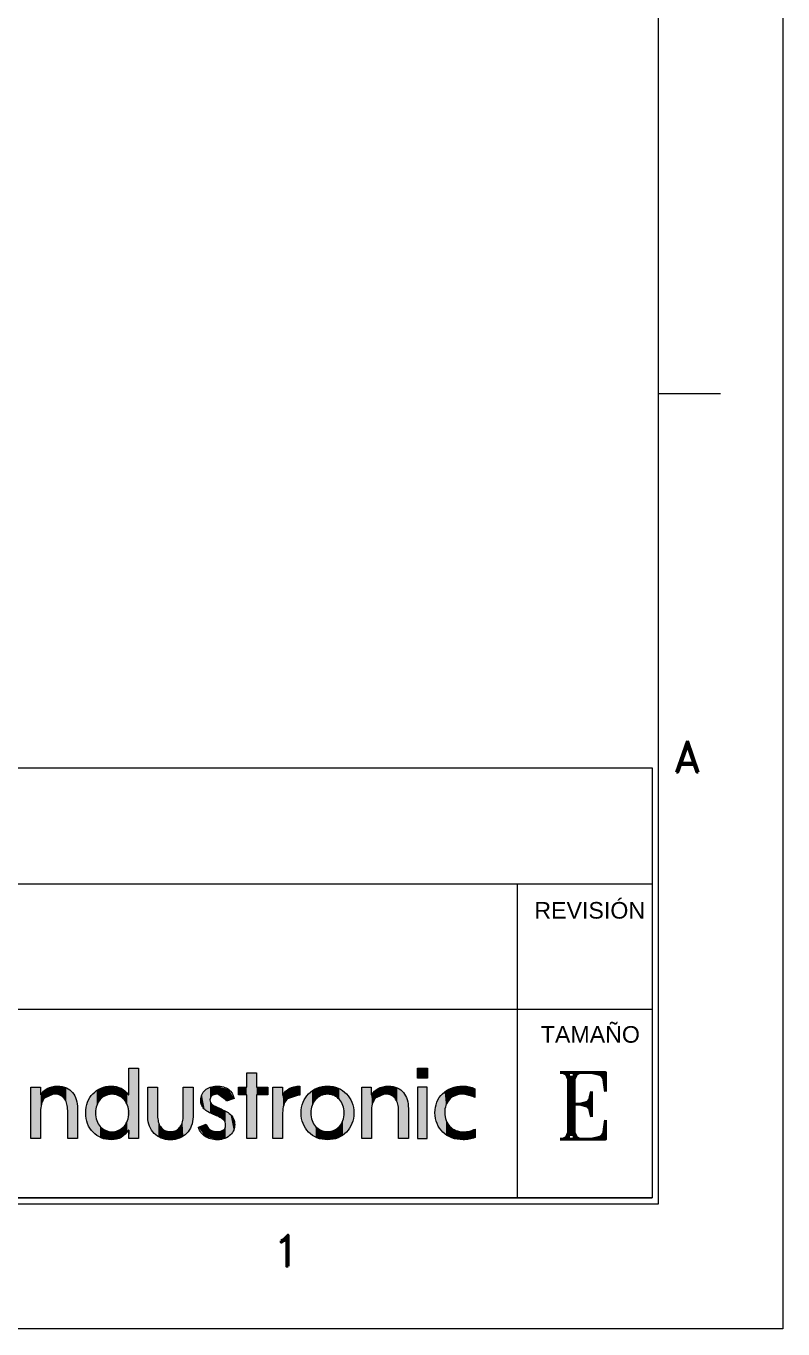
# Model space of a CAD drawing. Header units: millimetres. Extents: x 0 to 1120, y 0 to 864.
# Drawn here: x 1059.4 to 1120, y 0 to 104.3 of the extents above; entities that cross this region are included whole.
import ezdxf
from ezdxf.enums import TextEntityAlignment as Align

# ---------------------------------------------------------------- set-up
doc = ezdxf.new("R2010")
doc.units = ezdxf.units.MM
doc.layers.add('ACOT', color=7, linetype='Continuous')
doc.layers.add('Capa 1', color=7, linetype='Continuous')
doc.styles.add('arial unicode ms', font='ARIALUNI.TTF')
doc.styles.add('ROMAND', font='romand', dxfattribs={"height": 0.125})
doc.styles.add('ROMANT', font='romant', dxfattribs={"height": 0.25})

msp = doc.modelspace()

# ---------------------------------------------------------------- linework, layer by layer
at = {"color": 0, "linetype": 'ByBlock', "lineweight": 18}
for p, q in [((1110, 74.92), (1115, 74.92)), ((851.59, 44.93), (1109.51, 44.93)), ((998.16, 35.65), (1109.51, 35.65)), ((1098.71, 35.65), (1098.71, 10.49)), ((998.16, 25.62), (1109.51, 25.62))]:
    msp.add_line(p, q, dxfattribs=at)
for points in [[(1090.72, 20.09), (1090.72, 20.89), (1090.73, 20.09)], [(1090.73, 20.09), (1090.72, 20.89), (1090.73, 20.89)], [(1090.73, 20.09), (1090.73, 20.89), (1091.51, 20.09)], [(1091.51, 20.09), (1090.73, 20.89), (1091.51, 20.89)], [(1091.51, 20.09), (1091.51, 20.89), (1091.52, 20.09)], [(1091.52, 20.09), (1091.51, 20.89), (1091.52, 20.89)], [(1077.05, 15.24), (1077.05, 20.51), (1077.83, 15.24)], [(1077.83, 15.24), (1077.05, 20.51), (1077.83, 20.51)], [(1059.74, 15.24), (1059.74, 19.36), (1059.78, 15.24)], [(1059.78, 15.24), (1059.74, 19.36), (1059.78, 19.36)], [(1059.78, 15.24), (1059.78, 19.36), (1059.92, 15.24)], [(1059.92, 15.24), (1059.78, 19.36), (1059.92, 19.36)], [(1059.92, 15.24), (1059.92, 19.36), (1060.13, 15.24)], [(1060.13, 15.24), (1059.92, 19.36), (1060.13, 19.36)], [(1060.13, 15.24), (1060.13, 19.36), (1060.34, 15.24)], [(1060.34, 15.24), (1060.13, 19.36), (1060.34, 19.36)], [(1060.34, 15.24), (1060.34, 19.36), (1060.51, 15.24)], [(1060.51, 15.24), (1060.34, 19.36), (1060.51, 19.36)], [(1060.51, 15.24), (1060.51, 19.36), (1060.51, 15.24)], [(1060.51, 15.24), (1060.51, 19.36), (1060.51, 18.74)], [(1060.55, 17.79), (1060.52, 18.76), (1060.55, 18.78)], [(1060.8, 18.43), (1060.55, 18.78), (1060.8, 19.02)], [(1060.55, 17.79), (1060.55, 18.78), (1060.8, 18.43)], [(1061.06, 18.54), (1060.8, 19.02), (1061.06, 19.26)], [(1060.8, 18.43), (1060.8, 19.02), (1061.06, 18.54)], [(1061.64, 18.8), (1061.06, 19.26), (1061.64, 19.39)], [(1061.06, 18.54), (1061.06, 19.26), (1061.64, 18.8)], [(1061.88, 18.75), (1061.64, 19.39), (1061.88, 19.45)], [(1061.64, 18.8), (1061.64, 19.39), (1061.88, 18.75)], [(1061.88, 18.75), (1061.88, 19.45), (1062.13, 18.69)], [(1062.13, 18.69), (1061.88, 19.45), (1062.13, 19.4)], [(1062.13, 18.69), (1062.13, 19.4), (1062.46, 18.41)], [(1062.46, 18.41), (1062.13, 19.4), (1062.46, 19.34)], [(1062.46, 18.41), (1062.46, 19.34), (1062.59, 18.11)], [(1062.59, 18.11), (1062.46, 19.34), (1062.59, 19.31)], [(1062.59, 18.11), (1062.59, 19.31), (1062.64, 18)], [(1062.64, 18), (1062.59, 19.31), (1062.64, 19.28)], [(1062.64, 18), (1062.64, 19.28), (1062.7, 17.5)], [(1062.7, 17.5), (1062.64, 19.28), (1062.7, 19.23)], [(1062.7, 17.5), (1062.7, 19.23), (1062.7, 15.24)], [(1062.7, 15.24), (1062.7, 19.23), (1062.7, 19.23)], [(1062.7, 15.24), (1062.7, 19.23), (1063.09, 15.24)], [(1063.09, 15.24), (1062.7, 19.23), (1063.09, 18.94)], [(1063.09, 15.24), (1063.09, 18.94), (1063.38, 15.24)], [(1063.38, 15.24), (1063.09, 18.94), (1063.38, 18.37)], [(1069.12, 16.98), (1069.12, 19.36), (1069.25, 16.23)], [(1069.25, 16.23), (1069.12, 19.36), (1069.25, 19.36)], [(1069.25, 16.23), (1069.25, 19.36), (1069.63, 15.65)], [(1069.63, 15.65), (1069.25, 19.36), (1069.63, 19.36)], [(1069.63, 15.65), (1069.63, 19.36), (1069.9, 15.47)], [(1069.9, 15.47), (1069.63, 19.36), (1069.9, 19.36)], [(1069.9, 15.47), (1069.9, 19.36), (1069.9, 15.47)], [(1069.9, 15.47), (1069.9, 19.36), (1069.9, 17.1)], [(1071.96, 15.48), (1071.96, 19.36), (1072.23, 15.66)], [(1072.23, 15.66), (1071.96, 19.36), (1072.23, 19.36)], [(1072.23, 15.66), (1072.23, 19.36), (1072.6, 16.24)], [(1072.6, 16.24), (1072.23, 19.36), (1072.6, 19.36)], [(1072.6, 16.24), (1072.6, 19.36), (1072.74, 17)], [(1072.74, 17), (1072.6, 19.36), (1072.74, 19.36)], [(1072.74, 17), (1072.74, 19.36), (1072.74, 17)], [(1073.68, 17.57), (1073.45, 18.76), (1073.68, 19.09)], [(1073.7, 17.56), (1073.68, 19.09), (1073.7, 19.11)], [(1073.68, 17.57), (1073.68, 19.09), (1073.7, 17.56)], [(1073.79, 17.49), (1073.7, 19.12), (1073.79, 19.17)], [(1073.7, 17.55), (1073.7, 19.11), (1073.7, 19.12)], [(1073.7, 17.55), (1073.7, 19.12), (1073.79, 17.49)], [(1073.7, 17.56), (1073.7, 19.11), (1073.7, 17.55)], [(1074.05, 17.32), (1073.79, 19.17), (1074.05, 19.32)], [(1073.79, 17.49), (1073.79, 19.17), (1074.05, 17.32)], [(1074.09, 17.3), (1074.05, 19.32), (1074.09, 19.35)], [(1074.05, 17.32), (1074.05, 19.32), (1074.09, 17.3)], [(1074.11, 18.38), (1074.09, 19.35), (1074.11, 19.36)], [(1074.09, 18.35), (1074.09, 19.35), (1074.11, 18.38)], [(1074.24, 18.66), (1074.11, 19.36), (1074.24, 19.38)], [(1074.11, 18.38), (1074.11, 19.36), (1074.24, 18.66)], [(1074.27, 18.67), (1074.24, 19.38), (1074.27, 19.39)], [(1074.24, 18.66), (1074.24, 19.38), (1074.27, 18.67)], [(1074.5, 18.74), (1074.27, 19.39), (1074.5, 19.42)], [(1074.27, 18.67), (1074.27, 19.39), (1074.5, 18.74)], [(1074.64, 18.79), (1074.5, 19.42), (1074.64, 19.45)], [(1074.5, 18.74), (1074.5, 19.42), (1074.64, 18.79)], [(1074.64, 18.79), (1074.64, 19.45), (1074.66, 18.79)], [(1074.66, 18.79), (1074.64, 19.45), (1074.66, 19.44)], [(1074.66, 18.79), (1074.66, 19.44), (1074.68, 18.78)], [(1074.68, 18.78), (1074.66, 19.44), (1074.68, 19.44)], [(1074.68, 18.78), (1074.68, 19.44), (1074.7, 18.77)], [(1074.7, 18.77), (1074.68, 19.44), (1074.7, 19.43)], [(1074.7, 18.77), (1074.7, 19.43), (1074.86, 18.65)], [(1074.86, 18.65), (1074.7, 19.43), (1074.86, 19.39)], [(1074.86, 18.65), (1074.86, 19.39), (1074.9, 18.62)], [(1074.9, 18.62), (1074.86, 19.39), (1074.9, 19.38)], [(1074.9, 18.62), (1074.9, 19.38), (1075.17, 18.43)], [(1075.17, 18.43), (1074.9, 19.38), (1075.17, 19.3)], [(1075.17, 18.43), (1075.17, 19.3), (1075.3, 18.33)], [(1075.3, 18.33), (1075.17, 19.3), (1075.3, 19.27)], [(1075.3, 18.33), (1075.3, 19.27), (1075.31, 18.32)], [(1075.31, 18.32), (1075.3, 19.27), (1075.31, 19.26)], [(1075.31, 18.32), (1075.31, 19.26), (1075.34, 18.3)], [(1075.34, 18.3), (1075.31, 19.26), (1075.34, 19.26)], [(1075.34, 18.3), (1075.34, 19.26), (1075.35, 18.29)], [(1075.35, 18.29), (1075.34, 19.26), (1075.35, 19.25)], [(1075.35, 18.29), (1075.35, 19.25), (1075.41, 18.24)], [(1075.41, 18.24), (1075.35, 19.25), (1075.41, 19.23)], [(1075.41, 18.24), (1075.41, 19.23), (1075.59, 18.3)], [(1075.59, 18.3), (1075.41, 19.23), (1075.59, 19.19)], [(1075.59, 18.3), (1075.59, 19.19), (1075.73, 18.35)], [(1075.73, 18.35), (1075.59, 19.19), (1075.73, 18.95)], [(1075.73, 18.35), (1075.73, 18.95), (1075.74, 18.36)], [(1075.74, 18.36), (1075.73, 18.95), (1075.74, 18.94)], [(1075.74, 18.36), (1075.74, 18.94), (1075.99, 18.44)], [(1075.99, 18.44), (1075.74, 18.94), (1075.99, 18.52)], [(1076.38, 18.75), (1076.38, 19.36), (1077.05, 18.75)], [(1077.05, 18.75), (1076.38, 19.36), (1077.05, 19.36)], [(1077.83, 18.75), (1077.83, 19.36), (1078.74, 18.75)], [(1078.74, 18.75), (1077.83, 19.36), (1078.74, 19.36)], [(1079.14, 15.24), (1079.14, 19.36), (1079.16, 15.24)], [(1079.16, 15.24), (1079.14, 19.36), (1079.16, 19.36)], [(1079.16, 15.24), (1079.16, 19.36), (1079.18, 15.24)], [(1079.18, 15.24), (1079.16, 19.36), (1079.18, 19.36)], [(1079.18, 15.24), (1079.18, 19.36), (1079.32, 15.24)], [(1079.32, 15.24), (1079.18, 19.36), (1079.32, 19.36)], [(1079.32, 15.24), (1079.32, 19.36), (1079.53, 15.24)], [(1079.53, 15.24), (1079.32, 19.36), (1079.53, 19.36)], [(1079.53, 15.24), (1079.53, 19.36), (1079.74, 15.24)], [(1079.74, 15.24), (1079.53, 19.36), (1079.74, 19.36)], [(1079.74, 15.24), (1079.74, 19.36), (1079.9, 15.24)], [(1079.9, 15.24), (1079.74, 19.36), (1079.9, 19.36)], [(1079.9, 15.24), (1079.9, 19.36), (1079.9, 15.24)], [(1079.9, 15.24), (1079.9, 19.36), (1079.9, 18.73)], [(1080.25, 18.37), (1079.95, 18.75), (1080.25, 19.05)], [(1080.45, 18.44), (1080.25, 19.05), (1080.45, 19.26)], [(1080.25, 18.37), (1080.25, 19.05), (1080.45, 18.44)], [(1081.29, 18.72), (1080.45, 19.26), (1081.29, 19.45)], [(1080.45, 18.44), (1080.45, 19.26), (1081.29, 18.72)], [(1082, 15.76), (1081.56, 18.15), (1082, 18.83)], [(1082.28, 15.57), (1082, 18.83), (1082.28, 19.02)], [(1082, 15.76), (1082, 18.83), (1082.28, 15.57)], [(1082.56, 18.37), (1082.28, 19.02), (1082.56, 19.21)], [(1082.28, 17.9), (1082.28, 19.02), (1082.56, 18.37)], [(1082.67, 18.45), (1082.56, 19.21), (1082.67, 19.29)], [(1082.56, 18.37), (1082.56, 19.21), (1082.67, 18.45)], [(1082.98, 18.69), (1082.67, 19.29), (1082.98, 19.35)], [(1082.67, 18.45), (1082.67, 19.29), (1082.98, 18.69)], [(1083.51, 18.79), (1082.98, 19.35), (1083.51, 19.45)], [(1082.98, 18.69), (1082.98, 19.35), (1083.51, 18.79)], [(1083.51, 18.79), (1083.51, 19.45), (1084.05, 18.69)], [(1084.05, 18.69), (1083.51, 19.45), (1084.05, 19.35)], [(1084.05, 18.69), (1084.05, 19.35), (1084.36, 18.46)], [(1084.36, 18.46), (1084.05, 19.35), (1084.36, 19.29)], [(1084.36, 18.46), (1084.36, 19.29), (1084.47, 18.37)], [(1084.47, 18.37), (1084.36, 19.29), (1084.47, 19.21)], [(1084.47, 18.37), (1084.47, 19.21), (1084.75, 17.9)], [(1084.75, 17.9), (1084.47, 19.21), (1084.75, 19.02)], [(1084.75, 15.58), (1084.75, 19.02), (1085.03, 15.76)], [(1085.03, 15.76), (1084.75, 19.02), (1085.03, 18.83)], [(1085.03, 15.76), (1085.03, 18.83), (1085.47, 16.45)], [(1085.47, 16.45), (1085.03, 18.83), (1085.47, 18.15)], [(1086.25, 15.24), (1086.25, 19.36), (1086.27, 15.24)], [(1086.27, 15.24), (1086.25, 19.36), (1086.27, 19.36)], [(1086.27, 15.24), (1086.27, 19.36), (1086.29, 15.24)], [(1086.29, 15.24), (1086.27, 19.36), (1086.29, 19.36)], [(1086.29, 15.24), (1086.29, 19.36), (1086.44, 15.24)], [(1086.44, 15.24), (1086.29, 19.36), (1086.44, 19.36)], [(1086.44, 15.24), (1086.44, 19.36), (1086.64, 15.24)], [(1086.64, 15.24), (1086.44, 19.36), (1086.64, 19.36)], [(1086.64, 15.24), (1086.64, 19.36), (1086.85, 15.24)], [(1086.85, 15.24), (1086.64, 19.36), (1086.85, 19.36)], [(1086.85, 15.24), (1086.85, 19.36), (1087.02, 15.24)], [(1087.02, 15.24), (1086.85, 19.36), (1087.02, 19.36)], [(1087.31, 18.43), (1087.06, 18.78), (1087.31, 19.02)], [(1087.57, 18.54), (1087.31, 19.02), (1087.57, 19.26)], [(1087.31, 18.43), (1087.31, 19.02), (1087.57, 18.54)], [(1088.15, 18.8), (1087.57, 19.26), (1088.15, 19.39)], [(1087.57, 18.54), (1087.57, 19.26), (1088.15, 18.8)], [(1088.39, 18.75), (1088.15, 19.39), (1088.39, 19.45)], [(1088.15, 18.8), (1088.15, 19.39), (1088.39, 18.75)], [(1088.39, 18.75), (1088.39, 19.45), (1088.64, 18.69)], [(1088.64, 18.69), (1088.39, 19.45), (1088.64, 19.4)], [(1088.64, 18.69), (1088.64, 19.4), (1088.97, 18.41)], [(1088.97, 18.41), (1088.64, 19.4), (1088.97, 19.34)], [(1088.97, 18.41), (1088.97, 19.34), (1089.1, 18.11)], [(1089.1, 18.11), (1088.97, 19.34), (1089.1, 19.31)], [(1089.1, 18.11), (1089.1, 19.31), (1089.15, 18)], [(1089.15, 18), (1089.1, 19.31), (1089.15, 19.28)], [(1089.15, 18), (1089.15, 19.28), (1089.21, 17.5)], [(1089.21, 17.5), (1089.15, 19.28), (1089.21, 19.23)], [(1089.21, 15.24), (1089.21, 19.23), (1089.6, 15.24)], [(1089.6, 15.24), (1089.21, 19.23), (1089.6, 18.94)], [(1089.6, 15.24), (1089.6, 18.94), (1089.89, 15.24)], [(1089.89, 15.24), (1089.6, 18.94), (1089.89, 18.37)], [(1090.73, 15.24), (1090.73, 19.36), (1091.51, 15.24)], [(1091.51, 15.24), (1090.73, 19.36), (1091.51, 19.36)], [(1092.73, 15.8), (1092.29, 18.18), (1092.73, 18.84)], [(1092.76, 15.76), (1092.73, 18.84), (1092.76, 18.86)], [(1092.73, 15.8), (1092.73, 18.84), (1092.76, 15.76)], [(1092.9, 15.67), (1092.76, 18.86), (1092.9, 18.95)], [(1092.76, 15.76), (1092.76, 18.86), (1092.9, 15.67)], [(1093, 17.91), (1092.9, 18.95), (1093, 19.01)], [(1092.9, 17.33), (1092.9, 18.95), (1093, 17.91)], [(1093.01, 17.93), (1093, 19.01), (1093.01, 19.02)], [(1093, 17.91), (1093, 19.01), (1093.01, 17.93)], [(1093.28, 18.38), (1093.01, 19.02), (1093.28, 19.19)], [(1093.01, 17.93), (1093.01, 19.02), (1093.28, 18.38)], [(1093.32, 18.41), (1093.28, 19.19), (1093.32, 19.21)], [(1093.28, 18.38), (1093.28, 19.19), (1093.32, 18.41)], [(1093.44, 18.49), (1093.32, 19.21), (1093.44, 19.29)], [(1093.32, 18.41), (1093.32, 19.21), (1093.44, 18.49)], [(1093.44, 18.49), (1093.44, 19.29), (1093.47, 18.51)], [(1093.47, 18.51), (1093.44, 19.29), (1093.47, 19.29)], [(1093.73, 18.68), (1093.47, 19.29), (1093.73, 19.34)], [(1093.47, 18.51), (1093.47, 19.29), (1093.73, 18.68)], [(1093.8, 18.7), (1093.73, 19.34), (1093.8, 19.35)], [(1093.73, 18.68), (1093.73, 19.34), (1093.8, 18.7)], [(1094.35, 18.8), (1093.8, 19.35), (1094.35, 19.44)], [(1093.8, 18.7), (1093.8, 19.35), (1094.35, 18.8)], [(1094.37, 18.79), (1094.35, 19.44), (1094.37, 19.45)], [(1094.35, 18.8), (1094.35, 19.44), (1094.37, 18.79)], [(1094.37, 18.79), (1094.37, 19.45), (1094.38, 18.79)], [(1094.38, 18.79), (1094.37, 19.45), (1094.38, 19.45)], [(1094.38, 18.79), (1094.38, 19.45), (1094.4, 18.78)], [(1094.4, 18.78), (1094.38, 19.45), (1094.4, 19.45)], [(1094.4, 18.78), (1094.4, 19.45), (1094.87, 18.65)], [(1094.87, 18.65), (1094.4, 19.45), (1094.87, 19.39)], [(1094.87, 18.65), (1094.87, 19.39), (1094.88, 18.65)], [(1094.88, 18.65), (1094.87, 19.39), (1094.88, 19.39)], [(1094.88, 18.65), (1094.88, 19.39), (1094.89, 18.65)], [(1094.89, 18.65), (1094.88, 19.39), (1094.89, 19.39)], [(1094.89, 18.65), (1094.89, 19.39), (1095.31, 18.54)], [(1095.31, 18.54), (1094.89, 19.39), (1095.31, 19.24)], [(1060.52, 15.24), (1060.51, 18.74), (1060.52, 18.76)], [(1060.51, 15.24), (1060.51, 18.74), (1060.52, 15.24)], [(1060.52, 15.24), (1060.52, 18.76), (1060.52, 15.26)], [(1060.52, 15.26), (1060.52, 18.76), (1060.52, 18.76)], [(1060.52, 17.41), (1060.52, 18.76), (1060.55, 17.79)], [(1063.38, 15.24), (1063.38, 18.37), (1063.48, 15.24)], [(1063.48, 15.24), (1063.38, 18.37), (1063.48, 17.66)], [(1073.44, 17.9), (1073.36, 18.34), (1073.44, 18.74)], [(1073.45, 17.89), (1073.44, 18.74), (1073.45, 18.76)], [(1073.44, 17.9), (1073.44, 18.74), (1073.45, 17.89)], [(1073.45, 17.89), (1073.45, 18.76), (1073.68, 17.57)], [(1074.09, 17.3), (1074.09, 18.35), (1074.11, 17.29)], [(1074.11, 17.29), (1074.09, 18.35), (1074.11, 18.31)], [(1074.11, 17.29), (1074.11, 18.31), (1074.24, 17.24)], [(1074.24, 17.24), (1074.11, 18.31), (1074.24, 18.05)], [(1074.24, 17.24), (1074.24, 18.05), (1074.27, 17.22)], [(1074.27, 17.22), (1074.24, 18.05), (1074.27, 17.97)], [(1074.27, 17.22), (1074.27, 17.97), (1074.5, 17.12)], [(1074.5, 17.12), (1074.27, 17.97), (1074.5, 17.86)], [(1074.5, 17.12), (1074.5, 17.86), (1074.64, 17.06)], [(1074.64, 17.06), (1074.5, 17.86), (1074.64, 17.78)], [(1074.64, 17.06), (1074.64, 17.78), (1074.66, 17.05)], [(1074.66, 17.05), (1074.64, 17.78), (1074.66, 17.77)], [(1074.66, 17.05), (1074.66, 17.77), (1074.68, 17.04)], [(1074.68, 17.04), (1074.66, 17.77), (1074.68, 17.76)], [(1074.68, 17.04), (1074.68, 17.76), (1074.7, 17.03)], [(1074.7, 17.03), (1074.68, 17.76), (1074.7, 17.75)], [(1074.7, 17.03), (1074.7, 17.75), (1074.86, 16.96)], [(1074.86, 16.96), (1074.7, 17.75), (1074.86, 17.67)], [(1075.99, 18.44), (1075.99, 18.52), (1076, 18.45)], [(1076, 18.45), (1075.99, 18.52), (1076, 18.51)], [(1076, 18.45), (1076, 18.51), (1076.03, 18.46)], [(1079.9, 15.24), (1079.9, 18.73), (1079.92, 15.24)], [(1079.92, 15.24), (1079.9, 18.73), (1079.92, 18.73)], [(1079.92, 15.24), (1079.92, 18.73), (1079.92, 15.26)], [(1079.92, 15.26), (1079.92, 18.73), (1079.92, 18.73)], [(1079.92, 16.65), (1079.92, 18.73), (1079.93, 16.9)], [(1079.93, 16.9), (1079.92, 18.73), (1079.93, 18.73)], [(1079.95, 17.71), (1079.93, 18.73), (1079.95, 18.75)], [(1079.93, 16.9), (1079.93, 18.73), (1079.95, 17.71)], [(1079.95, 17.71), (1079.95, 18.75), (1080.25, 18.37)], [(1081.56, 16.45), (1081.4, 17.3), (1081.56, 18.15)], [(1081.56, 16.45), (1081.56, 18.15), (1082, 15.76)], [(1085.47, 16.45), (1085.47, 18.15), (1085.63, 17.3)], [(1087.03, 15.24), (1087.02, 18.74), (1087.03, 18.76)], [(1087.02, 15.24), (1087.02, 18.74), (1087.03, 15.24)], [(1087.06, 17.79), (1087.03, 18.76), (1087.06, 18.78)], [(1087.03, 15.24), (1087.03, 18.76), (1087.03, 15.26)], [(1087.03, 15.26), (1087.03, 18.76), (1087.03, 18.76)], [(1087.03, 17.41), (1087.03, 18.76), (1087.06, 17.79)], [(1087.06, 17.79), (1087.06, 18.78), (1087.31, 18.43)], [(1089.89, 15.24), (1089.89, 18.37), (1089.99, 15.24)], [(1089.99, 15.24), (1089.89, 18.37), (1089.99, 17.66)], [(1092.28, 16.51), (1092.12, 17.32), (1092.28, 18.16)], [(1092.29, 16.44), (1092.28, 18.16), (1092.29, 18.18)], [(1092.28, 16.51), (1092.28, 18.16), (1092.29, 16.44)], [(1092.29, 16.44), (1092.29, 18.18), (1092.73, 15.8)], [(1069.9, 15.47), (1069.9, 17.1), (1069.96, 15.43)], [(1069.96, 15.43), (1069.9, 17.1), (1069.96, 16.6)], [(1071.96, 15.48), (1071.9, 16.6), (1071.96, 17.1)], [(1074.86, 16.96), (1074.86, 17.67), (1074.9, 16.94)], [(1074.9, 16.94), (1074.86, 17.67), (1074.9, 17.65)], [(1074.9, 16.94), (1074.9, 17.65), (1075.17, 16.76)], [(1075.17, 16.76), (1074.9, 17.65), (1075.17, 17.53)], [(1075.17, 16.76), (1075.17, 17.53), (1075.3, 16.57)], [(1075.3, 16.57), (1075.17, 17.53), (1075.3, 17.47)], [(1075.3, 16.57), (1075.3, 17.47), (1075.31, 16.56)], [(1075.31, 16.56), (1075.3, 17.47), (1075.31, 17.46)], [(1075.31, 16.56), (1075.31, 17.46), (1075.34, 16.38)], [(1075.34, 16.38), (1075.31, 17.46), (1075.34, 17.45)], [(1075.34, 16.38), (1075.34, 17.45), (1075.35, 16.31)], [(1075.35, 16.31), (1075.34, 17.45), (1075.35, 17.44)], [(1075.35, 15.29), (1075.35, 17.44), (1075.41, 15.33)], [(1075.41, 15.33), (1075.35, 17.44), (1075.41, 17.4)], [(1075.41, 15.33), (1075.41, 17.4), (1075.59, 15.45)], [(1075.59, 15.45), (1075.41, 17.4), (1075.59, 17.28)], [(1075.59, 15.45), (1075.59, 17.28), (1075.73, 15.54)], [(1075.73, 15.54), (1075.59, 17.28), (1075.73, 17.18)], [(1075.73, 15.54), (1075.73, 17.18), (1075.74, 15.54)], [(1075.74, 15.54), (1075.73, 17.18), (1075.74, 17.17)], [(1075.74, 15.54), (1075.74, 17.17), (1075.99, 15.91)], [(1075.99, 15.91), (1075.74, 17.17), (1075.99, 16.83)], [(1075.99, 15.91), (1075.99, 16.83), (1076, 15.93)], [(1076, 15.93), (1075.99, 16.83), (1076, 16.79)], [(1076, 15.93), (1076, 16.79), (1076.03, 16.08)], [(1076.03, 16.08), (1076, 16.79), (1076.03, 16.62)], [(1082.28, 15.57), (1082.28, 16.7), (1082.56, 15.38)], [(1082.56, 15.38), (1082.28, 16.7), (1082.56, 16.22)], [(1084.75, 15.58), (1084.47, 16.22), (1084.75, 16.7)], [(1092.9, 15.67), (1092.9, 17.33), (1093, 15.61)], [(1093, 15.61), (1092.9, 17.33), (1093, 16.77)], [(1093, 15.61), (1093, 16.77), (1093.01, 15.6)], [(1093.01, 15.6), (1093, 16.77), (1093.01, 16.7)], [(1093.01, 15.6), (1093.01, 16.7), (1093.28, 15.43)], [(1093.28, 15.43), (1093.01, 16.7), (1093.28, 16.28)], [(1069.96, 15.43), (1069.96, 16.6), (1070.15, 15.31)], [(1070.15, 15.31), (1069.96, 16.6), (1070.15, 16.18)], [(1070.15, 15.31), (1070.15, 16.18), (1070.2, 15.28)], [(1070.2, 15.28), (1070.15, 16.18), (1070.2, 16.14)], [(1070.2, 15.28), (1070.2, 16.14), (1070.47, 15.23)], [(1070.47, 15.23), (1070.2, 16.14), (1070.47, 15.9)], [(1070.47, 15.23), (1070.47, 15.9), (1070.92, 15.15)], [(1070.92, 15.15), (1070.47, 15.9), (1070.92, 15.8)], [(1070.92, 15.15), (1070.92, 15.8), (1070.93, 15.15)], [(1070.93, 15.15), (1070.92, 15.8), (1070.93, 15.8)], [(1071.39, 15.23), (1070.93, 15.8), (1071.39, 15.9)], [(1070.93, 15.15), (1070.93, 15.8), (1071.39, 15.23)], [(1071.65, 15.28), (1071.39, 15.9), (1071.65, 16.13)], [(1071.39, 15.23), (1071.39, 15.9), (1071.65, 15.28)], [(1071.71, 15.32), (1071.65, 16.13), (1071.71, 16.18)], [(1071.65, 15.28), (1071.65, 16.13), (1071.71, 15.32)], [(1071.9, 15.44), (1071.71, 16.18), (1071.9, 16.6)], [(1071.71, 15.32), (1071.71, 16.18), (1071.9, 15.44)], [(1071.9, 15.44), (1071.9, 16.6), (1071.96, 15.48)], [(1073.36, 15.9), (1073.17, 16.15), (1073.36, 16.23)], [(1073.44, 15.78), (1073.36, 16.23), (1073.44, 16.26)], [(1073.36, 15.9), (1073.36, 16.23), (1073.44, 15.78)], [(1073.44, 15.78), (1073.44, 16.26), (1073.45, 15.77)], [(1073.45, 15.77), (1073.44, 16.26), (1073.45, 16.26)], [(1073.68, 15.44), (1073.45, 16.26), (1073.68, 16.35)], [(1073.45, 15.77), (1073.45, 16.26), (1073.68, 15.44)], [(1073.7, 15.42), (1073.68, 16.35), (1073.7, 16.36)], [(1073.68, 15.44), (1073.68, 16.35), (1073.7, 15.42)], [(1073.79, 15.39), (1073.7, 16.36), (1073.79, 16.4)], [(1073.7, 15.42), (1073.7, 16.36), (1073.7, 15.41)], [(1073.7, 15.41), (1073.7, 16.36), (1073.7, 16.36)], [(1073.7, 15.41), (1073.7, 16.36), (1073.79, 15.39)], [(1073.79, 15.39), (1073.79, 16.4), (1074.05, 15.32)], [(1074.05, 15.32), (1073.79, 16.4), (1074.05, 16.04)], [(1074.05, 15.32), (1074.05, 16.04), (1074.09, 15.31)], [(1074.09, 15.31), (1074.05, 16.04), (1074.09, 15.98)], [(1074.09, 15.31), (1074.09, 15.98), (1074.11, 15.3)], [(1074.11, 15.3), (1074.09, 15.98), (1074.11, 15.95)], [(1074.11, 15.3), (1074.11, 15.95), (1074.24, 15.27)], [(1074.24, 15.27), (1074.11, 15.95), (1074.24, 15.92)], [(1074.24, 15.27), (1074.24, 15.92), (1074.27, 15.26)], [(1074.27, 15.26), (1074.24, 15.92), (1074.27, 15.91)], [(1074.27, 15.26), (1074.27, 15.91), (1074.5, 15.2)], [(1074.5, 15.2), (1074.27, 15.91), (1074.5, 15.85)], [(1074.5, 15.2), (1074.5, 15.85), (1074.64, 15.16)], [(1074.64, 15.16), (1074.5, 15.85), (1074.64, 15.82)], [(1074.64, 15.16), (1074.64, 15.82), (1074.66, 15.16)], [(1074.66, 15.16), (1074.64, 15.82), (1074.66, 15.81)], [(1074.66, 15.16), (1074.66, 15.81), (1074.68, 15.15)], [(1074.68, 15.15), (1074.66, 15.81), (1074.68, 15.81)], [(1074.68, 15.15), (1074.68, 15.81), (1074.7, 15.15)], [(1074.7, 15.15), (1074.68, 15.81), (1074.7, 15.8)], [(1074.86, 15.18), (1074.7, 15.8), (1074.86, 15.85)], [(1074.7, 15.15), (1074.7, 15.8), (1074.86, 15.18)], [(1074.9, 15.19), (1074.86, 15.85), (1074.9, 15.86)], [(1074.86, 15.18), (1074.86, 15.85), (1074.9, 15.19)], [(1075.17, 15.23), (1074.9, 15.86), (1075.17, 15.94)], [(1074.9, 15.19), (1074.9, 15.86), (1075.17, 15.23)], [(1075.3, 15.26), (1075.17, 15.94), (1075.3, 16.21)], [(1075.17, 15.23), (1075.17, 15.94), (1075.3, 15.26)], [(1075.31, 15.26), (1075.3, 16.21), (1075.31, 16.22)], [(1075.3, 15.26), (1075.3, 16.21), (1075.31, 15.26)], [(1075.34, 15.28), (1075.31, 16.22), (1075.34, 16.29)], [(1075.31, 15.26), (1075.31, 16.22), (1075.34, 15.28)], [(1075.35, 15.29), (1075.34, 16.29), (1075.35, 16.31)], [(1075.34, 15.28), (1075.34, 16.29), (1075.35, 15.29)], [(1076.03, 16.08), (1076.03, 16.62), (1076.08, 16.34)], [(1082.56, 15.38), (1082.56, 16.22), (1082.67, 15.31)], [(1082.67, 15.31), (1082.56, 16.22), (1082.67, 16.14)], [(1082.67, 15.31), (1082.67, 16.14), (1082.98, 15.25)], [(1082.98, 15.25), (1082.67, 16.14), (1082.98, 15.91)], [(1082.98, 15.25), (1082.98, 15.91), (1083.51, 15.15)], [(1083.51, 15.15), (1082.98, 15.91), (1083.51, 15.8)], [(1084.05, 15.25), (1083.51, 15.8), (1084.05, 15.91)], [(1083.51, 15.15), (1083.51, 15.8), (1084.05, 15.25)], [(1084.36, 15.31), (1084.05, 15.91), (1084.36, 16.14)], [(1084.05, 15.25), (1084.05, 15.91), (1084.36, 15.31)], [(1084.47, 15.39), (1084.36, 16.14), (1084.47, 16.22)], [(1084.36, 15.31), (1084.36, 16.14), (1084.47, 15.39)], [(1084.47, 15.39), (1084.47, 16.22), (1084.75, 15.58)], [(1093.28, 15.43), (1093.28, 16.28), (1093.32, 15.4)], [(1093.32, 15.4), (1093.28, 16.28), (1093.32, 16.22)], [(1093.32, 15.4), (1093.32, 16.22), (1093.44, 15.33)], [(1093.44, 15.33), (1093.32, 16.22), (1093.44, 16.14)], [(1093.44, 15.33), (1093.44, 16.14), (1093.47, 15.31)], [(1093.47, 15.31), (1093.44, 16.14), (1093.47, 16.12)], [(1093.47, 15.31), (1093.47, 16.12), (1093.73, 15.26)], [(1093.73, 15.26), (1093.47, 16.12), (1093.73, 15.94)], [(1093.73, 15.26), (1093.73, 15.94), (1093.8, 15.25)], [(1093.8, 15.25), (1093.73, 15.94), (1093.8, 15.9)], [(1093.8, 15.25), (1093.8, 15.9), (1094.35, 15.15)], [(1094.35, 15.15), (1093.8, 15.9), (1094.35, 15.8)], [(1094.35, 15.15), (1094.35, 15.8), (1094.37, 15.15)], [(1094.37, 15.15), (1094.35, 15.8), (1094.37, 15.8)], [(1094.37, 15.15), (1094.37, 15.8), (1094.38, 15.15)], [(1094.38, 15.15), (1094.37, 15.8), (1094.38, 15.8)], [(1094.38, 15.15), (1094.38, 15.8), (1094.4, 15.15)], [(1094.4, 15.15), (1094.38, 15.8), (1094.4, 15.79)], [(1094.87, 15.19), (1094.4, 15.79), (1094.87, 15.85)], [(1094.4, 15.15), (1094.4, 15.79), (1094.87, 15.19)], [(1094.87, 15.19), (1094.87, 15.85), (1094.88, 15.2)], [(1094.88, 15.2), (1094.87, 15.85), (1094.88, 15.85)], [(1094.88, 15.2), (1094.88, 15.85), (1094.89, 15.2)], [(1094.89, 15.2), (1094.88, 15.85), (1094.89, 15.85)], [(1095.31, 15.33), (1094.89, 15.85), (1095.31, 16)], [(1094.89, 15.2), (1094.89, 15.85), (1095.31, 15.33)], [(1095.33, 15.34), (1095.31, 16), (1095.33, 16.01)], [(1095.31, 15.33), (1095.31, 16), (1095.33, 15.34)]]:
    msp.add_solid(points, dxfattribs=at)
at = {"layer": 'ACOT', "color": 0, "linetype": 'ByBlock', "lineweight": 18}
for p, q in [((1120, 864), (1120, 0)), ((1110, 854), (1110, 10)), ((1109.51, 44.93), (1109.51, 10.49)), ((1067.59, 18.74), (1067.59, 18.83)), ((1067.59, 18.74), (1067.57, 18.74)), ((1067.6, 15.93), (1067.58, 15.93)), ((1067.6, 15.93), (1067.6, 15.59)), ((1109.51, 10.49), (851.59, 10.49)), ((865.26, 10.49), (1109.51, 10.49)), ((1110, 10), (10, 10)), ((1120, 0), (0, 0))]:
    msp.add_line(p, q, dxfattribs=at)
for points in [[(1067.59, 15.93), (1067.59, 20.89), (1067.6, 15.93)], [(1067.6, 15.93), (1067.59, 20.89), (1067.6, 20.89)], [(1067.6, 15.74), (1067.6, 20.89), (1067.6, 15.24)], [(1067.6, 15.24), (1067.6, 20.89), (1067.6, 20.89)], [(1067.6, 15.24), (1067.6, 20.89), (1068.37, 15.24)], [(1068.37, 15.24), (1067.6, 20.89), (1068.37, 20.89)], [(1064.72, 15.76), (1064.29, 18.17), (1064.72, 18.84)], [(1064.72, 15.76), (1064.72, 18.84), (1064.73, 15.76)], [(1064.73, 15.76), (1064.72, 18.84), (1064.73, 18.84)], [(1065.02, 15.56), (1064.73, 18.84), (1065.02, 19.04)], [(1064.73, 15.76), (1064.73, 18.84), (1065.02, 15.56)], [(1065.3, 18.37), (1065.02, 19.04), (1065.3, 19.24)], [(1065.02, 17.9), (1065.02, 19.04), (1065.3, 18.37)], [(1065.37, 18.43), (1065.3, 19.24), (1065.37, 19.29)], [(1065.3, 18.37), (1065.3, 19.24), (1065.37, 18.43)], [(1065.72, 18.68), (1065.37, 19.29), (1065.72, 19.36)], [(1065.37, 18.43), (1065.37, 19.29), (1065.37, 18.43)], [(1065.37, 18.43), (1065.37, 19.29), (1065.37, 19.29)], [(1065.37, 18.43), (1065.37, 19.29), (1065.72, 18.68)], [(1066.17, 18.78), (1065.72, 19.36), (1066.17, 19.45)], [(1065.72, 18.68), (1065.72, 19.36), (1066.17, 18.78)], [(1066.17, 18.78), (1066.17, 19.45), (1066.18, 18.78)], [(1066.18, 18.78), (1066.17, 19.45), (1066.18, 19.45)], [(1066.18, 18.78), (1066.18, 19.45), (1066.25, 18.79)], [(1066.25, 18.79), (1066.18, 19.45), (1066.25, 19.43)], [(1066.25, 18.79), (1066.25, 19.43), (1066.78, 18.68)], [(1066.78, 18.68), (1066.25, 19.43), (1066.78, 19.31)], [(1066.78, 18.68), (1066.78, 19.31), (1066.98, 18.54)], [(1066.98, 18.54), (1066.78, 19.31), (1066.98, 19.27)], [(1066.98, 18.54), (1066.98, 19.27), (1066.99, 18.54)], [(1066.99, 18.54), (1066.98, 19.27), (1066.99, 19.26)], [(1066.99, 18.54), (1066.99, 19.26), (1067.21, 18.37)], [(1067.21, 18.37), (1066.99, 19.26), (1067.21, 19.06)], [(1067.21, 18.37), (1067.21, 19.06), (1067.49, 17.9)], [(1067.49, 17.9), (1067.21, 19.06), (1067.49, 18.81)], [(1067.49, 15.85), (1067.49, 18.81), (1067.57, 15.92)], [(1067.57, 15.92), (1067.49, 18.81), (1067.57, 18.74)], [(1064.29, 16.44), (1064.14, 17.3), (1064.29, 18.17)], [(1064.29, 16.44), (1064.29, 18.17), (1064.72, 15.76)], [(1067.57, 15.92), (1067.57, 18.74), (1067.58, 15.93)], [(1067.58, 15.93), (1067.57, 18.74), (1067.58, 18.74)], [(1067.58, 15.93), (1067.58, 18.74), (1067.59, 15.93)], [(1067.59, 15.93), (1067.58, 18.74), (1067.59, 18.74)], [(1065.02, 15.56), (1065.02, 16.7), (1065.3, 15.36)], [(1065.3, 15.36), (1065.02, 16.7), (1065.3, 16.22)], [(1067.49, 15.85), (1067.21, 16.22), (1067.49, 16.7)], [(1065.3, 15.36), (1065.3, 16.22), (1065.37, 15.31)], [(1065.37, 15.31), (1065.3, 16.22), (1065.37, 16.17)], [(1065.37, 15.31), (1065.37, 16.17), (1065.37, 15.31)], [(1065.37, 15.31), (1065.37, 16.17), (1065.37, 16.16)], [(1065.37, 15.31), (1065.37, 16.16), (1065.72, 15.24)], [(1065.72, 15.24), (1065.37, 16.16), (1065.72, 15.91)], [(1065.72, 15.24), (1065.72, 15.91), (1066.17, 15.15)], [(1066.17, 15.15), (1065.72, 15.91), (1066.17, 15.81)], [(1066.17, 15.15), (1066.17, 15.81), (1066.18, 15.15)], [(1066.18, 15.15), (1066.17, 15.81), (1066.18, 15.81)], [(1066.18, 15.15), (1066.18, 15.81), (1066.25, 15.17)], [(1066.25, 15.17), (1066.18, 15.81), (1066.25, 15.79)], [(1066.78, 15.3), (1066.25, 15.79), (1066.78, 15.91)], [(1066.25, 15.17), (1066.25, 15.79), (1066.78, 15.3)], [(1066.98, 15.34), (1066.78, 15.91), (1066.98, 16.05)], [(1066.78, 15.3), (1066.78, 15.91), (1066.98, 15.34)], [(1066.99, 15.34), (1066.98, 16.05), (1066.99, 16.06)], [(1066.98, 15.34), (1066.98, 16.05), (1066.99, 15.34)], [(1067.21, 15.56), (1066.99, 16.06), (1067.21, 16.22)], [(1066.99, 15.34), (1066.99, 16.06), (1067.21, 15.56)], [(1067.21, 15.56), (1067.21, 16.22), (1067.49, 15.85)]]:
    msp.add_solid(points, dxfattribs=at)
at = {"layer": 'Capa 1', "color": 0, "linetype": 'ByBlock', "lineweight": 18}
for p, q in [((1090.72, 20.09), (1090.72, 20.89)), ((1090.72, 20.89), (1091.52, 20.89)), ((1091.52, 20.89), (1091.52, 20.09)), ((1077.05, 19.36), (1077.05, 20.51)), ((1077.05, 20.51), (1077.83, 20.51)), ((1077.83, 20.51), (1077.83, 19.36)), ((1091.52, 20.09), (1090.72, 20.09)), ((1076.38, 19.36), (1077.05, 19.36)), ((1076.38, 18.75), (1076.38, 19.36)), ((1077.83, 19.36), (1078.74, 19.36)), ((1078.74, 19.36), (1078.74, 18.75)), ((1091.51, 19.36), (1090.73, 19.36)), ((1090.73, 19.36), (1090.73, 15.24)), ((1091.51, 15.24), (1091.51, 19.36)), ((1077.05, 18.75), (1076.38, 18.75)), ((1077.05, 15.24), (1077.05, 18.75)), ((1078.74, 18.75), (1077.83, 18.75)), ((1077.83, 18.75), (1077.83, 15.24)), ((1077.83, 15.24), (1077.05, 15.24)), ((1090.73, 15.24), (1091.51, 15.24))]:
    msp.add_line(p, q, dxfattribs=at)
for points in [[(1067.59, 18.74), (1067.59, 18.74), (1067.59, 20.89), (1067.59, 20.89)], [(1067.59, 20.89), (1067.59, 20.89), (1068.37, 20.89), (1068.37, 20.89)], [(1068.37, 20.89), (1068.37, 20.89), (1068.37, 15.24), (1068.37, 15.24)], [(1060.53, 18.74), (1060.67, 18.96), (1060.84, 19.13), (1061.06, 19.26)], [(1062.59, 19.31), (1062.79, 19.22), (1062.96, 19.1), (1063.09, 18.94)], [(1063.09, 18.94), (1063.22, 18.78), (1063.32, 18.59), (1063.38, 18.37)], [(1064.29, 18.17), (1064.4, 18.43), (1064.54, 18.65), (1064.72, 18.84)], [(1064.72, 18.84), (1064.9, 19.03), (1065.12, 19.18), (1065.37, 19.29)], [(1066.98, 19.27), (1067.22, 19.15), (1067.42, 18.98), (1067.57, 18.74)], [(1073.45, 18.76), (1073.51, 18.9), (1073.59, 19.02), (1073.7, 19.12)], [(1073.7, 19.12), (1073.82, 19.22), (1073.95, 19.3), (1074.11, 19.36)], [(1079.93, 18.73), (1080.06, 18.96), (1080.24, 19.13), (1080.45, 19.26)], [(1081.56, 18.15), (1081.66, 18.41), (1081.81, 18.64), (1082, 18.83)], [(1082, 18.83), (1082.18, 19.03), (1082.41, 19.18), (1082.67, 19.29)], [(1084.36, 19.29), (1084.62, 19.18), (1084.84, 19.03), (1085.03, 18.83)], [(1085.03, 18.83), (1085.22, 18.64), (1085.37, 18.41), (1085.47, 18.15)], [(1087.04, 18.74), (1087.18, 18.96), (1087.35, 19.13), (1087.57, 19.26)], [(1089.1, 19.31), (1089.3, 19.22), (1089.47, 19.1), (1089.6, 18.94)], [(1089.6, 18.94), (1089.73, 18.78), (1089.83, 18.59), (1089.89, 18.37)], [(1092.28, 18.16), (1092.38, 18.42), (1092.53, 18.65), (1092.73, 18.84)], [(1092.73, 18.84), (1092.93, 19.03), (1093.16, 19.18), (1093.44, 19.29)], [(1062.46, 18.41), (1062.37, 18.53), (1062.26, 18.63), (1062.13, 18.69)], [(1062.64, 18), (1062.6, 18.16), (1062.54, 18.3), (1062.46, 18.41)], [(1065.3, 18.37), (1065.18, 18.24), (1065.09, 18.08), (1065.02, 17.9)], [(1065.72, 18.68), (1065.56, 18.61), (1065.41, 18.51), (1065.3, 18.37)], [(1067.21, 18.37), (1067.09, 18.51), (1066.95, 18.61), (1066.78, 18.68)], [(1067.49, 17.9), (1067.42, 18.08), (1067.33, 18.24), (1067.21, 18.37)], [(1067.57, 18.74), (1067.57, 18.74), (1067.59, 18.74), (1067.59, 18.74)], [(1073.68, 17.57), (1073.58, 17.66), (1073.5, 17.77), (1073.44, 17.9)], [(1074.27, 17.97), (1074.4, 17.89), (1074.59, 17.78), (1074.86, 17.67)], [(1081.29, 18.72), (1080.81, 18.72), (1080.46, 18.6), (1080.25, 18.37)], [(1082.56, 18.37), (1082.44, 18.24), (1082.35, 18.08), (1082.28, 17.9)], [(1082.98, 18.69), (1082.82, 18.61), (1082.68, 18.51), (1082.56, 18.37)], [(1084.47, 18.37), (1084.35, 18.51), (1084.21, 18.61), (1084.05, 18.69)], [(1084.75, 17.9), (1084.69, 18.08), (1084.59, 18.24), (1084.47, 18.37)], [(1088.97, 18.41), (1088.88, 18.53), (1088.77, 18.63), (1088.64, 18.69)], [(1089.15, 18), (1089.11, 18.16), (1089.05, 18.3), (1088.97, 18.41)], [(1093.28, 18.38), (1093.16, 18.25), (1093.06, 18.09), (1093, 17.91)], [(1093.73, 18.68), (1093.55, 18.61), (1093.4, 18.51), (1093.28, 18.38)], [(1065.02, 16.7), (1065.09, 16.51), (1065.18, 16.35), (1065.3, 16.22)], [(1067.21, 16.22), (1067.33, 16.35), (1067.42, 16.51), (1067.49, 16.7)], [(1074.05, 17.32), (1073.91, 17.39), (1073.78, 17.47), (1073.68, 17.57)], [(1074.5, 17.12), (1074.34, 17.19), (1074.19, 17.25), (1074.05, 17.32)], [(1074.9, 16.94), (1074.79, 17), (1074.66, 17.06), (1074.5, 17.12)], [(1074.86, 17.67), (1075.03, 17.6), (1075.19, 17.52), (1075.34, 17.45)], [(1075.17, 16.76), (1075.1, 16.82), (1075.01, 16.88), (1074.9, 16.94)], [(1075.31, 16.56), (1075.28, 16.64), (1075.23, 16.7), (1075.17, 16.76)], [(1075.34, 17.45), (1075.49, 17.37), (1075.62, 17.28), (1075.73, 17.18)], [(1075.73, 17.18), (1075.84, 17.08), (1075.93, 16.96), (1075.99, 16.83)], [(1082.28, 16.7), (1082.35, 16.51), (1082.44, 16.35), (1082.56, 16.22)], [(1084.47, 16.22), (1084.59, 16.35), (1084.69, 16.51), (1084.75, 16.7)], [(1093.01, 16.7), (1093.08, 16.51), (1093.19, 16.35), (1093.32, 16.22)], [(1064.73, 15.76), (1064.54, 15.94), (1064.4, 16.17), (1064.29, 16.44)], [(1065.37, 15.31), (1065.12, 15.42), (1064.91, 15.57), (1064.73, 15.76)], [(1065.3, 16.22), (1065.41, 16.09), (1065.56, 15.98), (1065.72, 15.91)], [(1065.72, 15.91), (1065.89, 15.83), (1066.06, 15.79), (1066.25, 15.79)], [(1066.25, 15.79), (1066.45, 15.79), (1066.62, 15.83), (1066.78, 15.91)], [(1066.78, 15.91), (1066.95, 15.98), (1067.09, 16.09), (1067.21, 16.22)], [(1067.58, 15.93), (1067.41, 15.67), (1067.22, 15.48), (1066.99, 15.34)], [(1067.6, 15.93), (1067.6, 15.93), (1067.58, 15.93), (1067.58, 15.93)], [(1067.6, 15.24), (1067.6, 15.24), (1067.6, 15.93), (1067.6, 15.93)], [(1069.63, 15.65), (1069.47, 15.81), (1069.34, 16.01), (1069.25, 16.23)], [(1069.96, 16.6), (1070, 16.44), (1070.07, 16.3), (1070.15, 16.18)], [(1070.15, 16.18), (1070.23, 16.06), (1070.34, 15.97), (1070.47, 15.9)], [(1071.39, 15.9), (1071.52, 15.97), (1071.62, 16.06), (1071.71, 16.18)], [(1072.23, 15.66), (1072.06, 15.5), (1071.87, 15.37), (1071.65, 15.28)], [(1071.71, 16.18), (1071.79, 16.3), (1071.85, 16.44), (1071.9, 16.6)], [(1072.6, 16.24), (1072.51, 16.02), (1072.39, 15.82), (1072.23, 15.66)], [(1073.79, 16.4), (1073.87, 16.2), (1073.97, 16.06), (1074.11, 15.95)], [(1074.11, 15.95), (1074.25, 15.85), (1074.44, 15.8), (1074.7, 15.8)], [(1074.7, 15.8), (1074.89, 15.81), (1075.04, 15.85), (1075.17, 15.94)], [(1076, 15.93), (1075.94, 15.79), (1075.85, 15.66), (1075.74, 15.54)], [(1082, 15.76), (1081.81, 15.96), (1081.66, 16.18), (1081.56, 16.45)], [(1082.67, 15.31), (1082.41, 15.42), (1082.18, 15.57), (1082, 15.76)], [(1082.56, 16.22), (1082.68, 16.09), (1082.82, 15.98), (1082.98, 15.91)], [(1082.98, 15.91), (1083.15, 15.84), (1083.32, 15.8), (1083.51, 15.8)], [(1083.51, 15.8), (1083.71, 15.8), (1083.88, 15.84), (1084.05, 15.91)], [(1084.05, 15.91), (1084.21, 15.98), (1084.35, 16.09), (1084.47, 16.22)], [(1085.03, 15.76), (1084.84, 15.57), (1084.62, 15.42), (1084.36, 15.31)], [(1085.47, 16.45), (1085.37, 16.18), (1085.22, 15.96), (1085.03, 15.76)], [(1092.76, 15.76), (1092.56, 15.95), (1092.4, 16.18), (1092.29, 16.44)], [(1093.47, 15.31), (1093.19, 15.42), (1092.96, 15.57), (1092.76, 15.76)], [(1093.32, 16.22), (1093.45, 16.08), (1093.61, 15.98), (1093.8, 15.9)], [(1068.37, 15.24), (1068.37, 15.24), (1067.6, 15.24), (1067.6, 15.24)], [(1070.2, 15.28), (1069.98, 15.37), (1069.79, 15.49), (1069.63, 15.65)], [(1075.74, 15.54), (1075.62, 15.43), (1075.48, 15.33), (1075.3, 15.26)], [(1083.51, 15.15), (1083.21, 15.15), (1082.93, 15.2), (1082.67, 15.31)], [(1084.36, 15.31), (1084.1, 15.2), (1083.82, 15.15), (1083.51, 15.15)], [(1095.33, 15.34), (1095.18, 15.27), (1095.03, 15.22), (1094.87, 15.19)]]:
    msp.add_open_spline(points, degree=3, dxfattribs=at)
for points, knots in [([(1059.74, 19.36), (1059.74, 19.36), (1060.51, 19.36), (1060.51, 19.36), (1060.51, 19.36), (1060.51, 18.74), (1060.51, 18.74), (1060.51, 18.74), (1060.53, 18.74), (1060.53, 18.74)], [0, 0, 0, 0, 1, 1, 1, 2, 2, 2, 3, 3, 3, 3]), ([(1060.8, 18.43), (1060.62, 18.19), (1060.52, 17.85), (1060.52, 17.41), (1060.52, 17.41), (1060.52, 15.24), (1060.52, 15.24), (1060.52, 15.24), (1059.74, 15.24), (1059.74, 15.24), (1059.74, 15.24), (1059.74, 19.36), (1059.74, 19.36)], [17, 17, 17, 17, 18, 18, 18, 19, 19, 19, 20, 20, 20, 21, 21, 21, 21]), ([(1062.13, 18.69), (1062, 18.76), (1061.83, 18.8), (1061.64, 18.8), (1061.26, 18.8), (1060.99, 18.67), (1060.8, 18.43)], [15, 15, 15, 15, 16, 16, 16, 17, 17, 17, 17]), ([(1061.06, 19.26), (1061.27, 19.38), (1061.55, 19.45), (1061.88, 19.45), (1062.15, 19.45), (1062.39, 19.4), (1062.59, 19.31)], [4, 4, 4, 4, 5, 5, 5, 6, 6, 6, 6]), ([(1065.37, 19.29), (1065.62, 19.39), (1065.88, 19.45), (1066.17, 19.45), (1066.47, 19.45), (1066.73, 19.39), (1066.98, 19.27)], [10, 10, 10, 10, 11, 11, 11, 12, 12, 12, 12]), ([(1066.78, 18.68), (1066.62, 18.76), (1066.45, 18.79), (1066.25, 18.79), (1066.06, 18.79), (1065.89, 18.76), (1065.72, 18.68)], [7, 7, 7, 7, 8, 8, 8, 9, 9, 9, 9]), ([(1069.12, 19.36), (1069.12, 19.36), (1069.9, 19.36), (1069.9, 19.36), (1069.9, 19.36), (1069.9, 17.1), (1069.9, 17.1), (1069.9, 16.92), (1069.92, 16.75), (1069.96, 16.6)], [0, 0, 0, 0, 1, 1, 1, 2, 2, 2, 3, 3, 3, 3]), ([(1069.25, 16.23), (1069.17, 16.45), (1069.12, 16.7), (1069.12, 16.98), (1069.12, 16.98), (1069.12, 19.36), (1069.12, 19.36)], [20, 20, 20, 20, 21, 21, 21, 22, 22, 22, 22]), ([(1071.9, 16.6), (1071.94, 16.75), (1071.96, 16.92), (1071.96, 17.1), (1071.96, 17.1), (1071.96, 19.36), (1071.96, 19.36), (1071.96, 19.36), (1072.74, 19.36), (1072.74, 19.36), (1072.74, 19.36), (1072.74, 17), (1072.74, 17), (1072.74, 16.72), (1072.69, 16.47), (1072.6, 16.24)], [9, 9, 9, 9, 10, 10, 10, 11, 11, 11, 12, 12, 12, 13, 13, 13, 14, 14, 14, 14]), ([(1074.11, 19.36), (1074.27, 19.42), (1074.45, 19.45), (1074.64, 19.45), (1075.04, 19.45), (1075.35, 19.36), (1075.59, 19.19)], [15, 15, 15, 15, 16, 16, 16, 17, 17, 17, 17]), ([(1075.41, 18.24), (1075.32, 18.61), (1075.07, 18.79), (1074.66, 18.79), (1074.48, 18.79), (1074.34, 18.75), (1074.24, 18.66)], [19, 19, 19, 19, 20, 20, 20, 21, 21, 21, 21]), ([(1075.59, 19.19), (1075.82, 19.02), (1075.97, 18.77), (1076.03, 18.46), (1076.03, 18.46), (1075.41, 18.24), (1075.41, 18.24)], [17, 17, 17, 17, 18, 18, 18, 19, 19, 19, 19]), ([(1079.14, 19.36), (1079.14, 19.36), (1079.9, 19.36), (1079.9, 19.36), (1079.9, 19.36), (1079.9, 18.73), (1079.9, 18.73), (1079.9, 18.73), (1079.93, 18.73), (1079.93, 18.73)], [0, 0, 0, 0, 1, 1, 1, 2, 2, 2, 3, 3, 3, 3]), ([(1080.25, 18.37), (1080.03, 18.13), (1079.92, 17.78), (1079.92, 17.3), (1079.92, 17.3), (1079.92, 15.24), (1079.92, 15.24), (1079.92, 15.24), (1079.14, 15.24), (1079.14, 15.24), (1079.14, 15.24), (1079.14, 19.36), (1079.14, 19.36)], [7, 7, 7, 7, 8, 8, 8, 9, 9, 9, 10, 10, 10, 11, 11, 11, 11]), ([(1080.45, 19.26), (1080.67, 19.38), (1080.95, 19.45), (1081.29, 19.45), (1081.29, 19.45), (1081.29, 18.72), (1081.29, 18.72)], [4, 4, 4, 4, 5, 5, 5, 6, 6, 6, 6]), ([(1082.67, 19.29), (1082.93, 19.39), (1083.21, 19.45), (1083.51, 19.45), (1083.82, 19.45), (1084.1, 19.39), (1084.36, 19.29)], [7, 7, 7, 7, 8, 8, 8, 9, 9, 9, 9]), ([(1084.05, 18.69), (1083.88, 18.76), (1083.71, 18.79), (1083.51, 18.79), (1083.32, 18.79), (1083.15, 18.76), (1082.98, 18.69)], [7, 7, 7, 7, 8, 8, 8, 9, 9, 9, 9]), ([(1086.25, 19.36), (1086.25, 19.36), (1087.02, 19.36), (1087.02, 19.36), (1087.02, 19.36), (1087.02, 18.74), (1087.02, 18.74), (1087.02, 18.74), (1087.04, 18.74), (1087.04, 18.74)], [0, 0, 0, 0, 1, 1, 1, 2, 2, 2, 3, 3, 3, 3]), ([(1087.31, 18.43), (1087.13, 18.19), (1087.03, 17.85), (1087.03, 17.41), (1087.03, 17.41), (1087.03, 15.24), (1087.03, 15.24), (1087.03, 15.24), (1086.25, 15.24), (1086.25, 15.24), (1086.25, 15.24), (1086.25, 19.36), (1086.25, 19.36)], [17, 17, 17, 17, 18, 18, 18, 19, 19, 19, 20, 20, 20, 21, 21, 21, 21]), ([(1088.64, 18.69), (1088.51, 18.76), (1088.34, 18.8), (1088.15, 18.8), (1087.78, 18.8), (1087.5, 18.67), (1087.31, 18.43)], [15, 15, 15, 15, 16, 16, 16, 17, 17, 17, 17]), ([(1087.57, 19.26), (1087.78, 19.38), (1088.06, 19.45), (1088.39, 19.45), (1088.66, 19.45), (1088.9, 19.4), (1089.1, 19.31)], [4, 4, 4, 4, 5, 5, 5, 6, 6, 6, 6]), ([(1093.44, 19.29), (1093.72, 19.39), (1094.03, 19.45), (1094.38, 19.45), (1094.56, 19.45), (1094.73, 19.43), (1094.88, 19.39)], [9, 9, 9, 9, 10, 10, 10, 11, 11, 11, 11]), ([(1095.31, 18.54), (1095.05, 18.71), (1094.73, 18.8), (1094.35, 18.8), (1094.11, 18.8), (1093.91, 18.76), (1093.73, 18.68)], [13, 13, 13, 13, 14, 14, 14, 15, 15, 15, 15]), ([(1094.88, 19.39), (1095.03, 19.36), (1095.17, 19.31), (1095.31, 19.24), (1095.31, 19.24), (1095.31, 18.54), (1095.31, 18.54)], [11, 11, 11, 11, 12, 12, 12, 13, 13, 13, 13]), ([(1063.38, 18.37), (1063.45, 18.15), (1063.48, 17.91), (1063.48, 17.66), (1063.48, 17.66), (1063.48, 15.24), (1063.48, 15.24), (1063.48, 15.24), (1062.7, 15.24), (1062.7, 15.24), (1062.7, 15.24), (1062.7, 17.5), (1062.7, 17.5), (1062.7, 17.68), (1062.68, 17.85), (1062.64, 18)], [8, 8, 8, 8, 9, 9, 9, 10, 10, 10, 11, 11, 11, 12, 12, 12, 13, 13, 13, 13]), ([(1064.29, 16.44), (1064.19, 16.7), (1064.14, 16.99), (1064.14, 17.3), (1064.14, 17.62), (1064.19, 17.91), (1064.29, 18.17)], [6, 6, 6, 6, 7, 7, 7, 8, 8, 8, 8]), ([(1065.02, 17.9), (1064.95, 17.72), (1064.92, 17.52), (1064.92, 17.3), (1064.92, 17.08), (1064.95, 16.88), (1065.02, 16.7)], [11, 11, 11, 11, 12, 12, 12, 13, 13, 13, 13]), ([(1067.49, 16.7), (1067.56, 16.88), (1067.59, 17.08), (1067.59, 17.3), (1067.59, 17.52), (1067.56, 17.72), (1067.49, 17.9)], [3, 3, 3, 3, 4, 4, 4, 5, 5, 5, 5]), ([(1073.44, 17.9), (1073.38, 18.02), (1073.36, 18.17), (1073.36, 18.34), (1073.36, 18.49), (1073.39, 18.63), (1073.45, 18.76)], [11, 11, 11, 11, 12, 12, 12, 13, 13, 13, 13]), ([(1074.24, 18.66), (1074.14, 18.57), (1074.09, 18.47), (1074.09, 18.35), (1074.09, 18.18), (1074.15, 18.06), (1074.27, 17.97)], [21, 21, 21, 21, 22, 22, 22, 23, 23, 23, 23]), ([(1081.56, 16.45), (1081.45, 16.71), (1081.4, 16.99), (1081.4, 17.3), (1081.4, 17.61), (1081.45, 17.89), (1081.56, 18.15)], [3, 3, 3, 3, 4, 4, 4, 5, 5, 5, 5]), ([(1082.28, 17.9), (1082.21, 17.72), (1082.18, 17.52), (1082.18, 17.3), (1082.18, 17.08), (1082.21, 16.88), (1082.28, 16.7)], [11, 11, 11, 11, 12, 12, 12, 13, 13, 13, 13]), ([(1084.75, 16.7), (1084.82, 16.88), (1084.85, 17.08), (1084.85, 17.3), (1084.85, 17.52), (1084.82, 17.72), (1084.75, 17.9)], [3, 3, 3, 3, 4, 4, 4, 5, 5, 5, 5]), ([(1085.47, 18.15), (1085.58, 17.89), (1085.63, 17.61), (1085.63, 17.3), (1085.63, 16.99), (1085.58, 16.71), (1085.47, 16.45)], [11, 11, 11, 11, 12, 12, 12, 13, 13, 13, 13]), ([(1089.89, 18.37), (1089.96, 18.15), (1089.99, 17.91), (1089.99, 17.66), (1089.99, 17.66), (1089.99, 15.24), (1089.99, 15.24), (1089.99, 15.24), (1089.21, 15.24), (1089.21, 15.24), (1089.21, 15.24), (1089.21, 17.5), (1089.21, 17.5), (1089.21, 17.68), (1089.19, 17.85), (1089.15, 18)], [8, 8, 8, 8, 9, 9, 9, 10, 10, 10, 11, 11, 11, 12, 12, 12, 13, 13, 13, 13]), ([(1092.29, 16.44), (1092.18, 16.71), (1092.12, 17), (1092.12, 17.32), (1092.12, 17.62), (1092.17, 17.9), (1092.28, 18.16)], [5, 5, 5, 5, 6, 6, 6, 7, 7, 7, 7]), ([(1093, 17.91), (1092.93, 17.73), (1092.9, 17.54), (1092.9, 17.33), (1092.9, 17.1), (1092.94, 16.89), (1093.01, 16.7)], [17, 17, 17, 17, 18, 18, 18, 19, 19, 19, 19]), ([(1075.99, 16.83), (1076.05, 16.69), (1076.08, 16.53), (1076.08, 16.34), (1076.08, 16.21), (1076.05, 16.07), (1076, 15.93)], [27, 27, 27, 27, 28, 28, 28, 29, 29, 29, 29]), ([(1070.47, 15.9), (1070.6, 15.84), (1070.75, 15.8), (1070.93, 15.8), (1071.11, 15.8), (1071.26, 15.84), (1071.39, 15.9)], [5, 5, 5, 5, 6, 6, 6, 7, 7, 7, 7]), ([(1073.7, 15.42), (1073.43, 15.59), (1073.25, 15.84), (1073.17, 16.15), (1073.17, 16.15), (1073.79, 16.4), (1073.79, 16.4)], [33, 33, 33, 33, 34, 34, 34, 35, 35, 35, 35]), ([(1075.17, 15.94), (1075.29, 16.02), (1075.35, 16.15), (1075.35, 16.31), (1075.35, 16.41), (1075.34, 16.49), (1075.31, 16.56)], [3, 3, 3, 3, 4, 4, 4, 5, 5, 5, 5]), ([(1093.8, 15.9), (1093.98, 15.83), (1094.18, 15.79), (1094.4, 15.79), (1094.57, 15.79), (1094.73, 15.81), (1094.89, 15.85)], [21, 21, 21, 21, 22, 22, 22, 23, 23, 23, 23]), ([(1094.89, 15.85), (1095.05, 15.88), (1095.19, 15.94), (1095.33, 16.01), (1095.33, 16.01), (1095.33, 15.34), (1095.33, 15.34)], [23, 23, 23, 23, 24, 24, 24, 25, 25, 25, 25]), ([(1066.99, 15.34), (1066.76, 15.21), (1066.5, 15.15), (1066.18, 15.15), (1065.89, 15.15), (1065.62, 15.2), (1065.37, 15.31)], [2, 2, 2, 2, 3, 3, 3, 4, 4, 4, 4]), ([(1071.65, 15.28), (1071.43, 15.19), (1071.19, 15.15), (1070.92, 15.15), (1070.66, 15.15), (1070.42, 15.19), (1070.2, 15.28)], [16, 16, 16, 16, 17, 17, 17, 18, 18, 18, 18]), ([(1075.3, 15.26), (1075.12, 15.19), (1074.92, 15.15), (1074.68, 15.15), (1074.3, 15.15), (1073.97, 15.24), (1073.7, 15.42)], [31, 31, 31, 31, 32, 32, 32, 33, 33, 33, 33]), ([(1094.87, 15.19), (1094.71, 15.16), (1094.54, 15.15), (1094.37, 15.15), (1094.04, 15.15), (1093.74, 15.2), (1093.47, 15.31)], [1, 1, 1, 1, 2, 2, 2, 3, 3, 3, 3])]:
    msp.add_open_spline(points, degree=3, knots=knots, dxfattribs=at)

# ---------------------------------------------------------------- texts
at = {"color": 0, "linetype": 'ByBlock', "lineweight": 18}
for s, height, style, p in [('REVISIÓN', 1.329, 'arial unicode ms', (1104.52, 33.69)), ('TAMAÑO', 1.329, 'arial unicode ms', (1104.57, 23.76)), ('E', 5.32, 'ROMANT', (1104.08, 17.87))]:
    msp.add_text(s, height=height, dxfattribs=dict(at, style=style)).set_placement(p, align=Align.MIDDLE)
at = {"layer": 'ACOT', "color": 0, "linetype": 'ByBlock', "lineweight": 18, "style": 'ROMAND'}
for s, p in [('A', (1111.27, 44.6)), ('1', (1079.17, 5.02))]:
    msp.add_text(s, height=2.5, dxfattribs=at).set_placement(p)

doc.saveas('drawing.dxf')
